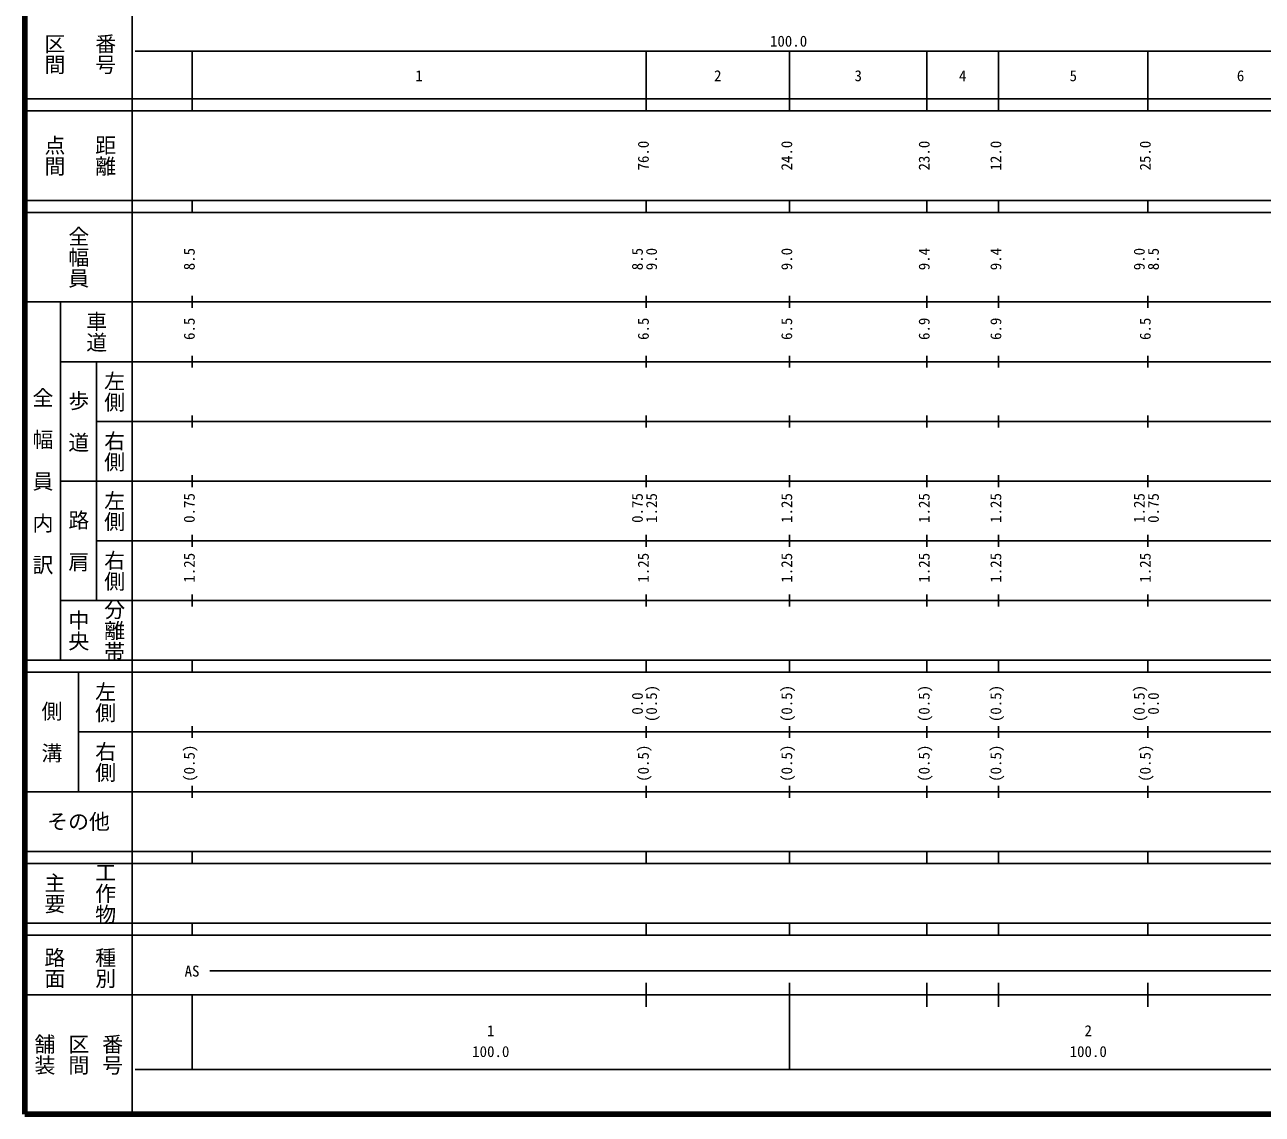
# Model space of a CAD drawing. Units: millimetres on the paper, enlarged 1000 times. Extents: x 40000 to 680000, y 20000 to 380000.
# Drawn here: x 40000 to 247130, y 20000 to 202409 of the extents above; entities that cross this region are included whole.
import ezdxf
from ezdxf.enums import TextEntityAlignment as Align

# ---------------------------------------------------------------- set-up
doc = ezdxf.new("R2010")
doc.units = ezdxf.units.MM
doc.header["$LTSCALE"] = 1000
doc.layers.add('M-TTL', color=2, linetype='Continuous', lineweight=140)
doc.layers.add('M-TTL-BAND', color=7, linetype='Continuous', lineweight=25)
doc.styles.add('@ＭＳ ゴシック', font='')
doc.styles.add('ＭＳ ゴシック', font='')
doc.styles.get('@ＭＳ ゴシック').set_extended_font_data('@MS Gothic')
doc.styles.get('ＭＳ ゴシック').set_extended_font_data('MS Gothic')

msp = doc.modelspace()

# ---------------------------------------------------------------- linework, layer by layer
at = {"layer": 'M-TTL'}
for p, q in [((40000, 380000), (40000, 20000)), ((40000, 20000), (680000, 20000))]:
    msp.add_line(p, q, dxfattribs=at)
at = {"layer": 'M-TTL-BAND'}
for p, q in [((58000, 370000), (58000, 20000)), ((58489, 198000), (579000, 198000)), ((68000, 198000), (68000, 188000)), ((144000, 188000), (144000, 198000)), ((168000, 188000), (168000, 198000)), ((191000, 188000), (191000, 198000)), ((203000, 188000), (203000, 198000)), ((228000, 188000), (228000, 198000)), ((40000, 190000), (579000, 190000)), ((40000, 188000), (579000, 188000)), ((40000, 173000), (579000, 173000)), ((68000, 171000), (68000, 173000)), ((144000, 171000), (144000, 173000)), ((168000, 171000), (168000, 173000)), ((191000, 171000), (191000, 173000)), ((203000, 171000), (203000, 173000)), ((228000, 171000), (228000, 173000)), ((40000, 171000), (579000, 171000)), ((40000, 156000), (579000, 156000)), ((46000, 96000), (46000, 156000)), ((68000, 155000), (68000, 157000)), ((144000, 155000), (144000, 157000)), ((168000, 155000), (168000, 157000)), ((191000, 155000), (191000, 157000)), ((203000, 155000), (203000, 157000)), ((228000, 155000), (228000, 157000)), ((46000, 146000), (579000, 146000)), ((52000, 146000), (52000, 106000)), ((68000, 145000), (68000, 147000)), ((144000, 145000), (144000, 147000)), ((168000, 145000), (168000, 147000)), ((191000, 145000), (191000, 147000)), ((203000, 145000), (203000, 147000)), ((228000, 145000), (228000, 147000)), ((68000, 135000), (68000, 137000)), ((144000, 135000), (144000, 137000)), ((168000, 135000), (168000, 137000)), ((191000, 135000), (191000, 137000)), ((203000, 135000), (203000, 137000)), ((228000, 135000), (228000, 137000)), ((52000, 136000), (579000, 136000)), ((68000, 125000), (68000, 127000)), ((144000, 125000), (144000, 127000)), ((168000, 125000), (168000, 127000)), ((191000, 125000), (191000, 127000)), ((203000, 125000), (203000, 127000)), ((228000, 125000), (228000, 127000)), ((46000, 126000), (579000, 126000)), ((52000, 116000), (579000, 116000)), ((68000, 115000), (68000, 117000)), ((144000, 115000), (144000, 117000)), ((168000, 115000), (168000, 117000)), ((191000, 115000), (191000, 117000)), ((203000, 115000), (203000, 117000)), ((228000, 115000), (228000, 117000)), ((46000, 106000), (579000, 106000)), ((68000, 105000), (68000, 107000)), ((144000, 105000), (144000, 107000)), ((168000, 105000), (168000, 107000)), ((191000, 105000), (191000, 107000)), ((203000, 105000), (203000, 107000)), ((228000, 105000), (228000, 107000)), ((40000, 96000), (579000, 96000)), ((68000, 94000), (68000, 96000)), ((144000, 94000), (144000, 96000)), ((168000, 94000), (168000, 96000)), ((191000, 94000), (191000, 96000)), ((203000, 94000), (203000, 96000)), ((228000, 94000), (228000, 96000)), ((40000, 94000), (579000, 94000)), ((49000, 94000), (49000, 74000)), ((68000, 83000), (68000, 85000)), ((144000, 83000), (144000, 85000)), ((168000, 83000), (168000, 85000)), ((191000, 83000), (191000, 85000)), ((203000, 83000), (203000, 85000)), ((228000, 83000), (228000, 85000)), ((49000, 84000), (579000, 84000)), ((68000, 73000), (68000, 75000)), ((144000, 73000), (144000, 75000)), ((168000, 73000), (168000, 75000)), ((191000, 73000), (191000, 75000)), ((203000, 73000), (203000, 75000)), ((228000, 73000), (228000, 75000)), ((40000, 74000), (579000, 74000)), ((40000, 64000), (579000, 64000)), ((68000, 62000), (68000, 64000)), ((144000, 62000), (144000, 64000)), ((168000, 62000), (168000, 64000)), ((191000, 62000), (191000, 64000)), ((203000, 62000), (203000, 64000)), ((228000, 62000), (228000, 64000)), ((40000, 62000), (579000, 62000)), ((40000, 52000), (579000, 52000)), ((68000, 50000), (68000, 52000)), ((144000, 50000), (144000, 52000)), ((168000, 50000), (168000, 52000)), ((191000, 50000), (191000, 52000)), ((203000, 50000), (203000, 52000)), ((228000, 50000), (228000, 52000)), ((40000, 50000), (579000, 50000)), ((71000, 44000), (439500, 44000)), ((144000, 38000), (144000, 42000)), ((168000, 27500), (168000, 42000)), ((191000, 38000), (191000, 42000)), ((203000, 38000), (203000, 42000)), ((228000, 38000), (228000, 42000)), ((40000, 40000), (579000, 40000)), ((68000, 40000), (68000, 27500)), ((58489, 27500), (579000, 27500))]:
    msp.add_line(p, q, dxfattribs=at)

# ---------------------------------------------------------------- texts
at = {"layer": 'M-TTL-BAND', "style": '@ＭＳ ゴシック'}
for s, p in [('区間', (45000, 197500)), ('番号', (53500, 197500)), ('点間', (45000, 180500)), ('距離', (53500, 180500)), ('全幅員', (49000, 163500)), ('車道', (52000, 151000)), ('左側', (55000, 141000)), ('全\u3000幅\u3000員\u3000内\u3000訳', (43000, 126000)), ('歩\u3000道', (49000, 136000)), ('右側', (55000, 131000)), ('左側', (55000, 121000)), ('路\u3000肩', (49000, 116000)), ('右側', (55000, 111000)), ('分離帯', (55000, 101000)), ('中央', (49000, 101000)), ('左側', (53500, 89000)), ('側\u3000溝', (44500, 84000)), ('右側', (53500, 79000)), ('主要', (45000, 57000)), ('工作物', (53500, 57000)), ('路面', (45000, 44500)), ('種別', (53500, 44500)), ('舗装', (43333, 30000)), ('区間', (49000, 30000)), ('番号', (54667, 30000))]:
    msp.add_text(s, height=2566, rotation=270, dxfattribs=at).set_placement(p, align=Align.MIDDLE_CENTER)
at = {"layer": 'M-TTL-BAND', "style": 'ＭＳ ゴシック'}
for s, p in [('100.0', (167844, 198195)), ('1', (106000, 192405)), ('2', (156000, 192405)), ('3', (179500, 192405)), ('4', (197000, 192405)), ('5', (215500, 192405)), ('6', (243500, 192405)), ('AS', (68000, 42500)), ('1', (118000, 32523)), ('2', (218000, 32523)), ('100.0', (118000, 29033)), ('100.0', (218000, 29033))]:
    msp.add_text(s, height=1833, dxfattribs=at).set_placement(p, align=Align.BOTTOM_CENTER)
for s, p in [('76.0', (145000, 180500)), ('24.0', (169000, 180500)), ('23.0', (192000, 180500)), ('12.0', (204000, 180500)), ('25.0', (229000, 180500)), ('8.5', (69000, 163174)), ('8.5', (144000, 163174)), ('9.0', (146370, 163174)), ('9.0', (169000, 163174)), ('9.4', (192000, 163174)), ('9.4', (204000, 163174)), ('9.0', (228000, 163174)), ('8.5', (230370, 163174)), ('6.5', (69000, 151500)), ('6.5', (145000, 151500)), ('6.5', (169000, 151500)), ('6.9', (192000, 151500)), ('6.9', (204000, 151500)), ('6.5', (229000, 151500)), ('0.75', (69000, 121500)), ('0.75', (144000, 121500)), ('1.25', (146370, 121500)), ('1.25', (169000, 121500)), ('1.25', (192000, 121500)), ('1.25', (204000, 121500)), ('1.25', (228000, 121500)), ('0.75', (230370, 121500)), ('1.25', (69000, 111500)), ('1.25', (145000, 111500)), ('1.25', (169000, 111500)), ('1.25', (192000, 111500)), ('1.25', (204000, 111500)), ('1.25', (229000, 111500)), ('(0.5)', (146370, 88764)), ('(0.5)', (169000, 88764)), ('(0.5)', (192000, 88764)), ('(0.5)', (204000, 88764)), ('(0.5)', (228000, 88764)), ('0.0', (144000, 88764)), ('0.0', (230370, 88764)), ('(0.5)', (69000, 78764)), ('(0.5)', (145000, 78764)), ('(0.5)', (169000, 78764)), ('(0.5)', (192000, 78764)), ('(0.5)', (204000, 78764)), ('(0.5)', (229000, 78764))]:
    msp.add_text(s, height=1833, rotation=90, dxfattribs=at).set_placement(p, align=Align.BOTTOM_CENTER)
msp.add_text('その他', height=2566, dxfattribs=at).set_placement((49000, 69000), align=Align.MIDDLE_CENTER)

doc.saveas('drawing.dxf')
